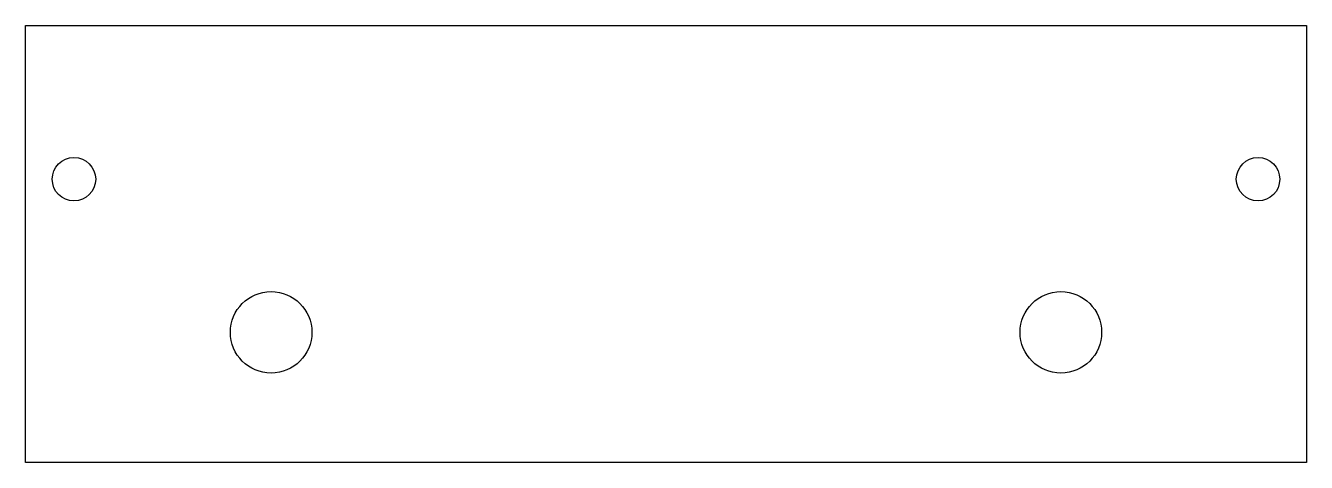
# Model space of a CAD drawing. Header units: inches. Extents: x -2.61 to 2.61, y -1.28 to 0.5.
import ezdxf

# ---------------------------------------------------------------- set-up
doc = ezdxf.new("R2010")
doc.units = ezdxf.units.IN
doc.layers.get('0').update_dxf_attribs({"linetype": 'CONTINUOUS'})

msp = doc.modelspace()

# ---------------------------------------------------------------- linework, layer by layer
msp.add_lwpolyline([(-2.6084, -1.28), (-2.6084, 0.5), (2.6084, 0.5), (2.6084, -1.28)], close=True)
for centre, radius in [((-2.4115, -0.126), 0.0885), ((2.4115, -0.126), 0.0885), ((-1.6084, -0.75), 0.166), ((1.6084, -0.75), 0.166)]:
    msp.add_circle(centre, radius)

doc.saveas('drawing.dxf')
